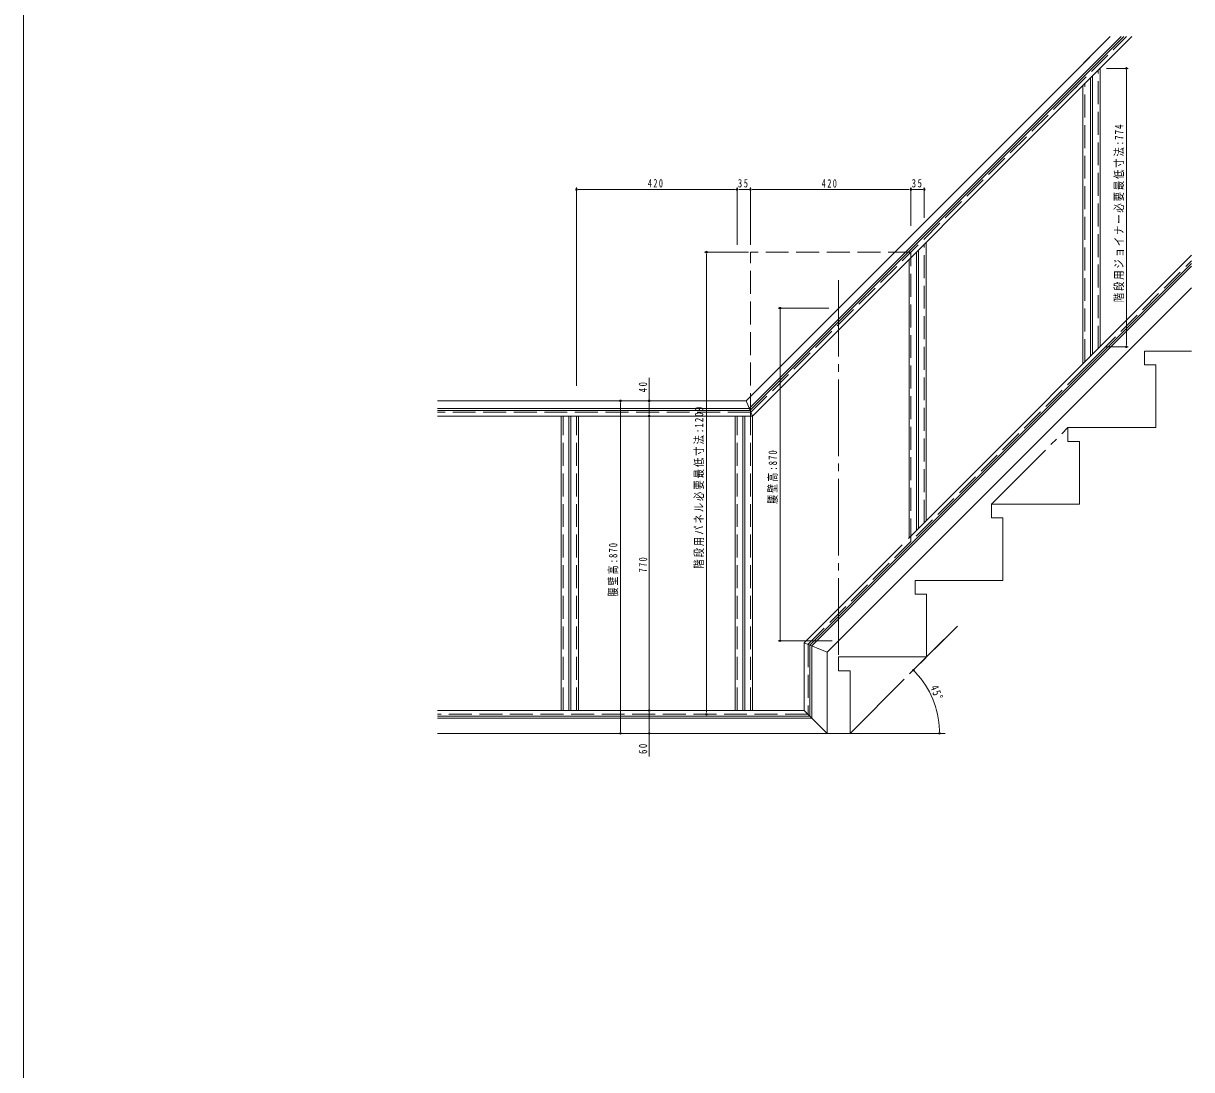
# Model space of a CAD drawing. Units: millimetres, scale not verified, with parts at other scales. Extents: x -735 to 735, y -1106 to 1103.
# Drawn here: x -735 to -124, y 6 to 553 of the extents above; entities that cross this region are included whole.
import ezdxf

# ---------------------------------------------------------------- set-up
doc = ezdxf.new("R2010")
doc.units = ezdxf.units.MM
doc.header["$LTSCALE"] = 4
for name, pattern in [('USER1', [13, 10, -1, 1, -1]), ('USER2', [15, 10, -1, 1, -1, 1, -1]), ('USER3', [4, 3, -1])]:
    doc.linetypes.add(name, pattern=pattern)
for name, color, linetype, lineweight in [('0-1_YKK_ZWAK', 7, 'Continuous', 18), ('0-7_YKK_D', 6, 'Continuous', 18), ('0-8_YKK_A1', 4, 'Continuous', 18)]:
    doc.layers.add(name, color=color, linetype=linetype, lineweight=lineweight)
doc.styles.add('ＭＳ ゴシック', font='')
doc.styles.get('ＭＳ ゴシック').set_extended_font_data('MS Gothic')

msp = doc.modelspace()

# ---------------------------------------------------------------- linework, layer by layer
at = {"layer": '0-1_YKK_ZWAK'}
msp.add_line((-735, -1106), (-735, 1036), dxfattribs=at)
at = {"layer": '0-7_YKK_D'}
for p, q in [((-168.135, 529.912), (-156.733, 529.912)), ((-157.733, 529.062), (-157.733, 528.212)), ((-157.733, 528.212), (-157.733, 385.896)), ((-445.5, 363.778), (-445.5, 467.54)), ((-444.65, 466.54), (-443.8, 466.54)), ((-443.8, 466.54), (-363.2, 466.54)), ((-362.35, 466.54), (-363.2, 466.54)), ((-361.5, 437.494), (-361.5, 467.54)), ((-360.65, 466.54), (-359.8, 466.54)), ((-359.8, 466.54), (-356.2, 466.54)), ((-355.35, 466.54), (-356.2, 466.54)), ((-354.5, 437.494), (-354.5, 467.54)), ((-354.5, 437.812), (-354.5, 467.447)), ((-353.65, 466.447), (-352.8, 466.447)), ((-352.8, 466.447), (-272.2, 466.447)), ((-271.35, 466.447), (-272.2, 466.447)), ((-270.5, 447.432), (-270.5, 467.54)), ((-269.65, 466.54), (-268.8, 466.54)), ((-265.2, 466.54), (-268.8, 466.54)), ((-264.35, 466.54), (-265.2, 466.54)), ((-263.5, 451.741), (-263.5, 467.54)), ((-355.5, 433.74), (-378.5, 433.74)), ((-377.5, 432.89), (-377.5, 432.04)), ((-377.5, 432.04), (-377.5, 193.612)), ((-313.385, 404.397), (-339.967, 404.397)), ((-338.967, 403.547), (-338.967, 402.697)), ((-338.967, 232.097), (-338.967, 402.697)), ((-157.733, 385.046), (-157.733, 385.896)), ((-168.436, 384.196), (-156.733, 384.196)), ((-407.5, 355.912), (-407.5, 368.032)), ((-422.5, 355.062), (-422.5, 354.212)), ((-407.5, 355.062), (-407.5, 354.212)), ((-422.5, 354.212), (-422.5, 183.612)), ((-407.5, 349.612), (-407.5, 354.212)), ((-407.5, 348.762), (-407.5, 349.612)), ((-407.5, 347.062), (-407.5, 346.212)), ((-407.5, 346.212), (-407.5, 195.612)), ((-246.903, 237.338), (-269.953, 214.288)), ((-311.78, 230.397), (-339.967, 230.397)), ((-338.967, 231.247), (-338.967, 232.097)), ((-268.656, 214.383), (-268.066, 213.771)), ((-407.5, 194.762), (-407.5, 195.612)), ((-407.5, 193.062), (-407.5, 192.212)), ((-407.5, 192.212), (-407.5, 183.612)), ((-377.5, 192.762), (-377.5, 193.612)), ((-422.5, 182.762), (-422.5, 183.612)), ((-407.5, 182.762), (-407.5, 183.612)), ((-255.558, 182.761), (-255.573, 183.611)), ((-407.5, 181.912), (-407.5, 169.792)), ((-253.601, 181.912), (-256.542, 181.912))]:
    msp.add_line(p, q, dxfattribs=at)
for centre, radius, start, end in [((-157.733, 529.912), 0.425, 90, 270), ((-157.733, 529.912), 0.425, 270, 90), ((-445.5, 466.54), 0.425, 0, 180), ((-445.5, 466.54), 0.425, 180, 0), ((-361.5, 466.54), 0.425, 0, 180), ((-361.5, 466.54), 0.425, 0, 180), ((-361.5, 466.54), 0.425, 180, 0), ((-361.5, 466.54), 0.425, 180, 0), ((-354.5, 466.54), 0.425, 0, 180), ((-354.5, 466.447), 0.425, 0, 180), ((-354.5, 466.54), 0.425, 180, 0), ((-354.5, 466.447), 0.425, 180, 0), ((-270.5, 466.54), 0.425, 0, 180), ((-270.5, 466.447), 0.425, 0, 180), ((-270.5, 466.54), 0.425, 180, 0), ((-270.5, 466.447), 0.425, 180, 0), ((-263.5, 466.54), 0.425, 0, 180), ((-263.5, 466.54), 0.425, 180, 0), ((-377.5, 433.74), 0.425, 90, 270), ((-377.5, 433.74), 0.425, 270, 90), ((-338.967, 404.397), 0.425, 90, 270), ((-338.967, 404.397), 0.425, 270, 90), ((-157.733, 384.196), 0.425, 90, 270), ((-157.733, 384.196), 0.425, 270, 90), ((-422.5, 355.912), 0.425, 90, 270), ((-422.5, 355.912), 0.425, 270, 90), ((-407.5, 355.912), 0.425, 90, 270), ((-407.5, 355.912), 0.425, 270, 90), ((-407.5, 347.912), 0.425, 90, 270), ((-407.5, 347.912), 0.425, 90, 270), ((-407.5, 347.912), 0.425, 270, 90), ((-407.5, 347.912), 0.425, 270, 90), ((-338.967, 230.397), 0.425, 90, 270), ((-338.967, 230.397), 0.425, 270, 90), ((-269.246, 214.995), 0.425, 133.95901, 313.95901), ((-269.246, 214.995), 0.425, 313.95901, 133.95901), ((-302.329, 181.912), 46.787, 2.08196, 42.91802), ((-407.5, 193.912), 0.425, 90, 270), ((-407.5, 193.912), 0.425, 90, 270), ((-407.5, 193.912), 0.425, 270, 90), ((-407.5, 193.912), 0.425, 270, 90), ((-377.5, 191.912), 0.425, 90, 270), ((-377.5, 191.912), 0.425, 270, 90), ((-422.5, 181.912), 0.425, 90, 270), ((-422.5, 181.912), 0.425, 270, 90), ((-407.5, 181.912), 0.425, 90, 270), ((-407.5, 181.912), 0.425, 270, 90), ((-255.542, 181.912), 0.425, 91.04098, 271.04098), ((-255.542, 181.912), 0.425, 271.04098, 91.04098)]:
    msp.add_arc(centre, radius, start, end, dxfattribs=at)
at = {"layer": '0-8_YKK_A1'}
for p, q in [((-353.5, 347.912), (-154.862, 546.55)), ((-188.685, 518.383), (-160.519, 546.55)), ((-187.978, 517.676), (-159.105, 546.55)), ((-179.996, 532.73), (-166.176, 546.55)), ((-356.814, 355.912), (-176.905, 535.82)), ((-175.5, 380.196), (-175.5, 525.912)), ((-171.5, 529.912), (-171.5, 384.196)), ((-355.157, 351.912), (-182.262, 524.807)), ((-354.743, 350.912), (-182.262, 523.393)), ((-180.5, 375.196), (-180.5, 520.912)), ((-176.5, 379.196), (-176.5, 524.912)), ((-266.5, 289.196), (-266.5, 434.912)), ((-262.5, 438.912), (-262.5, 293.196)), ((-271.827, 283.869), (-123.597, 432.099)), ((-271.5, 284.196), (-271.5, 429.912)), ((-267.5, 288.196), (-267.5, 433.912)), ((-182.576, 368.877), (-123.597, 427.857)), ((-181.869, 368.17), (-123.597, 426.442)), ((-323.329, 228.125), (-170.604, 380.849)), ((-322.329, 227.711), (-169.19, 380.849)), ((-148.329, 374.712), (-142.329, 374.712)), ((-142.329, 341.912), (-142.329, 374.712)), ((-386.734, 355.912), (-518.254, 355.912)), ((-356.814, 355.912), (-399.901, 355.912)), ((-356.814, 355.912), (-353.5, 347.912)), ((-386.734, 351.912), (-518.254, 351.912)), ((-386.734, 350.912), (-518.254, 350.912)), ((-355.157, 351.912), (-399.901, 351.912)), ((-354.743, 350.912), (-399.901, 350.912)), ((-353.5, 347.912), (-518.254, 347.912)), ((-453.5, 193.912), (-453.5, 347.912)), ((-449.5, 193.912), (-449.5, 347.912)), ((-448.5, 193.912), (-448.5, 347.912)), ((-444.5, 347.912), (-444.5, 193.912)), ((-362.5, 193.912), (-362.5, 347.912)), ((-358.5, 193.912), (-358.5, 347.912)), ((-357.5, 193.912), (-357.5, 347.912)), ((-353.5, 347.912), (-353.5, 193.912)), ((-188.329, 334.712), (-182.329, 334.712)), ((-182.329, 301.912), (-182.329, 334.712)), ((-228.329, 294.712), (-222.329, 294.712)), ((-222.329, 261.912), (-222.329, 294.712)), ((-326.329, 229.367), (-275.133, 280.563)), ((-268.329, 254.712), (-262.329, 254.712)), ((-262.329, 221.912), (-262.329, 254.712)), ((-326.329, 229.367), (-326.329, 193.912)), ((-326.329, 229.367), (-314.329, 224.397)), ((-323.329, 228.125), (-323.329, 190.912)), ((-322.329, 227.711), (-322.329, 189.912)), ((-308.329, 214.712), (-302.329, 214.712)), ((-302.329, 181.912), (-302.329, 214.712)), ((-518.254, 193.912), (-326.329, 193.912)), ((-323.329, 190.912), (-518.254, 190.912)), ((-322.329, 189.912), (-518.254, 189.912)), ((-326.329, 193.912), (-314.329, 181.912)), ((-518.254, 181.912), (-252.601, 181.912))]:
    msp.add_line(p, q, dxfattribs=at)
at = {"layer": '0-8_YKK_A1', "linetype": 'USER3'}
for p, q in [((-187.271, 516.969), (-157.691, 546.55)), ((-172.5, 383.196), (-172.5, 528.912)), ((-354.329, 349.912), (-182.262, 521.979)), ((-179.5, 376.196), (-179.5, 521.912)), ((-263.5, 292.196), (-263.5, 437.912)), ((-270.5, 433.74), (-354.5, 433.74)), ((-354.5, 347.912), (-354.5, 433.74)), ((-270.5, 282.367), (-270.5, 433.74)), ((-183.283, 369.585), (-123.597, 429.271)), ((-324.329, 228.539), (-172.019, 380.849)), ((-354.329, 349.912), (-518.254, 349.912)), ((-452.5, 193.912), (-452.5, 347.912)), ((-445.5, 193.912), (-445.5, 347.912)), ((-361.5, 193.912), (-361.5, 347.912)), ((-354.5, 193.912), (-354.5, 347.912)), ((-324.329, 228.539), (-324.329, 191.912)), ((-324.329, 191.912), (-518.254, 191.912))]:
    msp.add_line(p, q, dxfattribs=at)
at = {"layer": '0-8_YKK_A1', "linetype": 'USER1'}
for p, q in [((-308.329, 223.06), (-308.329, 421.618)), ((-228.329, 301.912), (-188.329, 341.912))]:
    msp.add_line(p, q, dxfattribs=at)
at = {"layer": '0-8_YKK_A1', "linetype": 'USER2'}
msp.add_line((-302.329, 181.912), (-246.195, 238.045), dxfattribs=at)
at = {"layer": '0-8_YKK_A1'}
for points in [[(-123.597, 415.129), (-314.329, 224.397), (-314.329, 181.912)], [(-123.597, 381.912), (-148.329, 381.912), (-148.329, 374.712)], [(-142.329, 341.912), (-188.329, 341.912), (-188.329, 334.712)], [(-182.329, 301.912), (-228.329, 301.912), (-228.329, 294.712)], [(-222.329, 261.912), (-268.329, 261.912), (-268.329, 254.712)], [(-262.329, 221.912), (-308.329, 221.912), (-308.329, 214.712)]]:
    msp.add_lwpolyline(points, dxfattribs=at)

# ---------------------------------------------------------------- texts
at = {"layer": '0-7_YKK_D', "color": 7, "char_height": 4.399, "attachment_point": 7, "style": 'ＭＳ ゴシック'}
for s, insert, rotation in [('\\T1.19;\\W0.8;階段用ジョイナー必要最低寸法:774', (-158.885, 407.519), 90), ('\\T1.37;\\W0.75;40', (-408.5, 360.417), 90), ('\\T1.2;\\W0.8;階段用パネル必要最低寸法:1209', (-378.698, 268.042), 90), ('\\T1.25;\\W0.75;腰壁高:870', (-340.134, 302.059), 90), ('\\T1.25;\\W0.75;腰壁高:870', (-423.668, 253.573), 90), ('\\T1.38;\\W0.7;770', (-408.5, 266.16), 90), ('\\T1.28;\\W0.75;45°', (-260.557, 205.939), 292.5), ('\\T1.37;\\W0.75;60', (-408.5, 171.144), 90)]:
    msp.add_mtext(s, dxfattribs=dict(at, insert=insert, rotation=rotation))
for s, insert in [('\\T1.38;\\W0.7;420', (-408.154, 467.54)), ('\\T1.37;\\W0.75;35', (-361.07, 467.54)), ('\\T1.38;\\W0.7;420', (-317.154, 467.447)), ('\\T1.37;\\W0.75;35', (-270.07, 467.54))]:
    msp.add_mtext(s, dxfattribs=dict(at, insert=insert))

doc.saveas('drawing.dxf')
